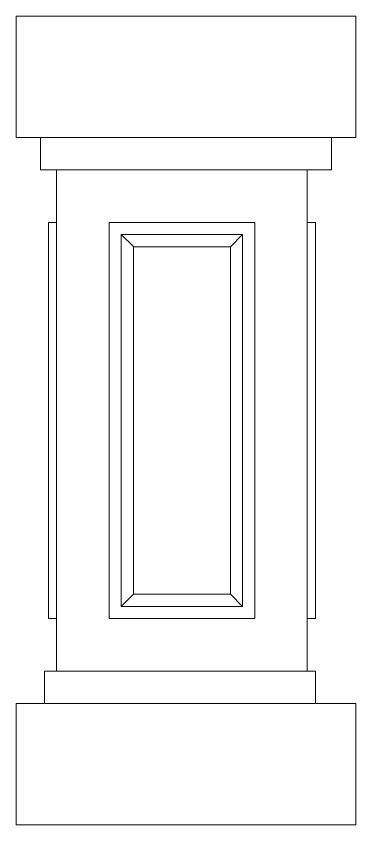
# Model space of a CAD drawing. Header units: millimetres. Extents: x 1832547 to 2001569, y -558009 to -417808.
# Drawn here: x 1858576 to 1858996, y -519217 to -518217 of the extents above; entities that cross this region are included whole.
import ezdxf

# ---------------------------------------------------------------- set-up
doc = ezdxf.new("R2010")
doc.units = ezdxf.units.MM
doc.header["$MEASUREMENT"] = 0
for name, color, linetype, lineweight in [('CA.dim 08', 8, 'CONTINUOUS', 13), ('CA.manh 08', 8, 'CONTINUOUS', 9), ('CA.thay 145', 145, 'CONTINUOUS', 18)]:
    doc.layers.add(name, color=color, linetype=linetype, lineweight=lineweight)

# ---------------------------------------------------------------- blocks, each defined once
blk = doc.blocks.new('f34t43')
at = {"layer": 'CA.manh 08'}
for p, q in [((1919634.9, -524832.7), (1919634.9, -525292.5)), ((1919784.9, -524832.7), (1919634.9, -524832.7)), ((1919634.9, -524832.7), (1919650, -524847.8)), ((1919769.9, -524847.7), (1919784.9, -524832.7)), ((1919784.9, -525292.5), (1919784.9, -524832.7)), ((1919650, -524847.8), (1919650, -525277.4)), ((1919769.7, -524847.8), (1919650, -524847.8)), ((1919769.7, -524847.8), (1919769.9, -524847.7)), ((1919769.7, -525277.4), (1919769.7, -524847.8)), ((1919769.9, -525277.5), (1919769.9, -524847.7)), ((1919634.9, -525292.5), (1919649.9, -525277.5)), ((1919649.9, -525277.5), (1919650, -525277.4)), ((1919649.9, -525277.5), (1919769.9, -525277.5)), ((1919650, -525277.4), (1919769.7, -525277.4)), ((1919769.9, -525277.5), (1919769.7, -525277.4)), ((1919784.9, -525292.5), (1919769.9, -525277.5)), ((1919634.9, -525292.5), (1919784.9, -525292.5))]:
    blk.add_line(p, q, dxfattribs=at)
at = {"layer": 'CA.thay 145'}
for p, q in [((1919494.9, -524712.7), (1919494.9, -524562.7)), ((1919914.9, -524562.7), (1919494.9, -524562.7)), ((1919914.9, -524712.7), (1919914.9, -524562.7)), ((1919494.9, -524712.7), (1919524.9, -524712.7)), ((1919524.9, -524752.7), (1919524.9, -524712.7)), ((1919524.9, -524712.7), (1919884.9, -524712.7)), ((1919884.9, -524752.7), (1919884.9, -524712.7)), ((1919884.9, -524712.7), (1919914.9, -524712.7)), ((1919524.9, -524752.7), (1919554.9, -524752.7)), ((1919554.9, -524752.7), (1919864.9, -524752.7)), ((1919554.9, -524817.7), (1919554.9, -524752.7)), ((1919864.9, -524817.7), (1919864.9, -524752.7)), ((1919864.9, -524752.7), (1919884.9, -524752.7)), ((1919544.9, -524817.7), (1919554.9, -524817.7)), ((1919544.9, -525307.5), (1919544.9, -524817.7)), ((1919554.9, -525307.5), (1919554.9, -524817.7)), ((1919619.9, -524817.7), (1919619.9, -525307.5)), ((1919799.9, -524817.7), (1919619.9, -524817.7)), ((1919799.9, -525307.5), (1919799.9, -524817.7)), ((1919874.9, -524817.7), (1919864.9, -524817.7)), ((1919864.9, -525307.5), (1919864.9, -524817.7)), ((1919874.9, -524817.7), (1919874.9, -525307.5)), ((1919544.9, -525307.5), (1919554.9, -525307.5)), ((1919554.9, -525372.7), (1919554.9, -525307.5)), ((1919619.9, -525307.5), (1919799.9, -525307.5)), ((1919864.9, -525372.7), (1919864.9, -525307.5)), ((1919874.9, -525307.5), (1919864.9, -525307.5)), ((1919554.9, -525372.7), (1919544.9, -525372.7)), ((1919544.9, -525412.7), (1919544.9, -525372.7)), ((1919554.9, -525372.7), (1919864.9, -525372.7)), ((1919879.9, -525372.7), (1919864.9, -525372.7)), ((1919879.9, -525412.7), (1919879.9, -525372.7)), ((1919544.9, -525412.7), (1919494.9, -525412.7)), ((1919494.9, -525562.7), (1919494.9, -525412.7)), ((1919544.9, -525412.7), (1919879.9, -525412.7)), ((1919914.9, -525412.7), (1919879.9, -525412.7)), ((1919914.9, -525562.7), (1919914.9, -525412.7)), ((1919494.9, -525562.7), (1919914.9, -525562.7))]:
    blk.add_line(p, q, dxfattribs=at)

msp = doc.modelspace()

# ---------------------------------------------------------------- block references
at = {"layer": 'CA.dim 08', "xscale": -1}
msp.add_blockref('f34t43', (3778490.8, 6345.4), dxfattribs=at)

doc.saveas('drawing.dxf')
